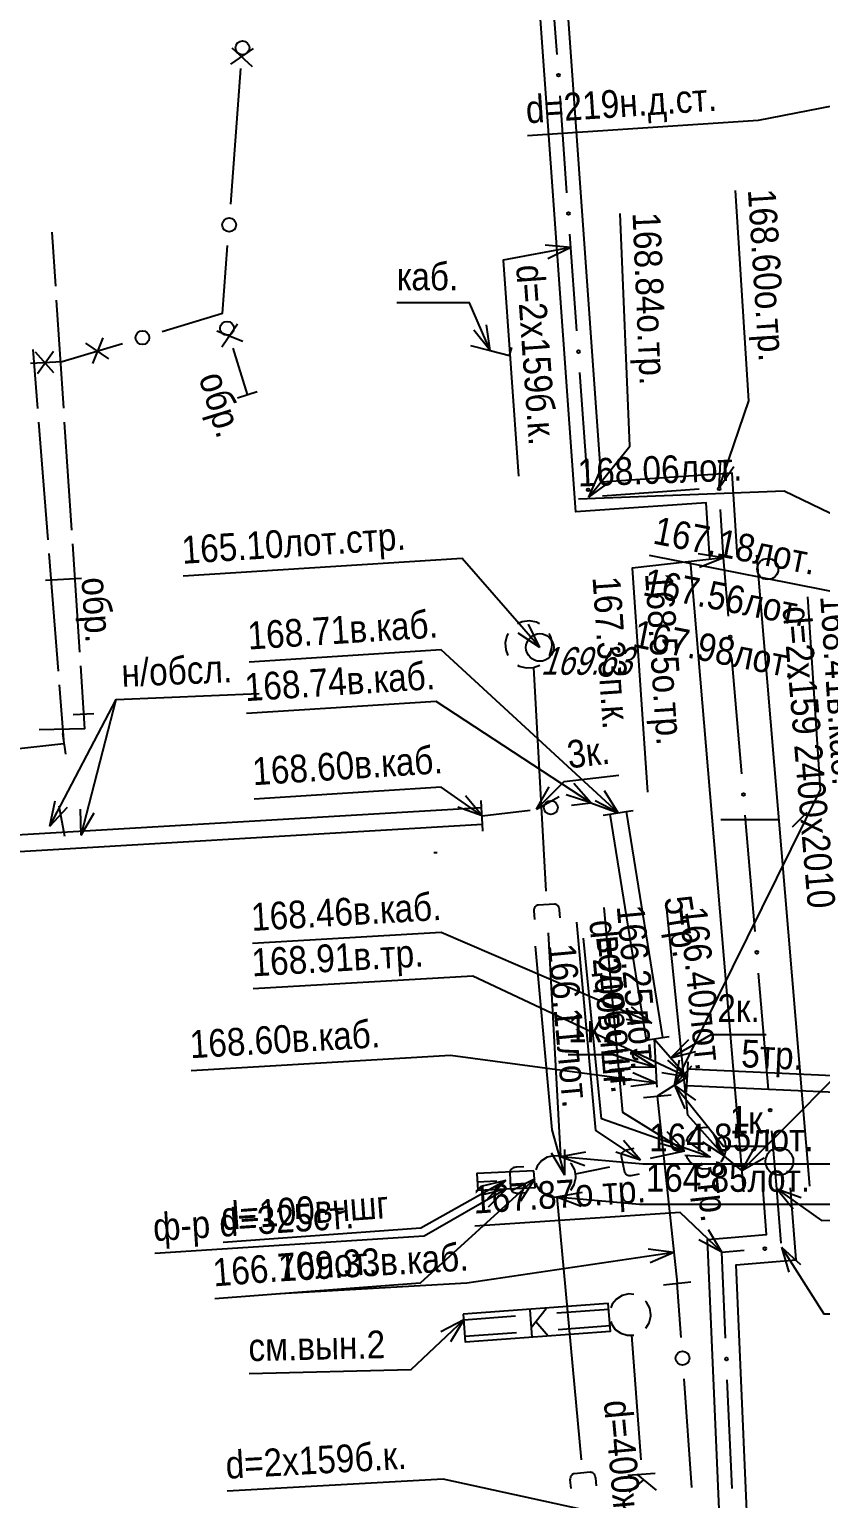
# Model space of a CAD drawing. Header units: metres. Extents: x -3947 to -3704, y 4976 to 6609.
# Drawn here: x -3883.8 to -3855.3, y 5793.7 to 5846.7 of the extents above; entities that cross this region are included whole.
import ezdxf
from ezdxf.enums import TextEntityAlignment as Align

# ---------------------------------------------------------------- set-up
doc = ezdxf.new("R2010")
doc.units = ezdxf.units.M
doc.header["$MEASUREMENT"] = 0
for name, color, linetype, lineweight in [('Водосток', 7, 'Continuous', 25), ('Газопровод', 7, 'Continuous', 25), ('Кабели', 7, 'Continuous', 25), ('Кабель связи', 7, 'Continuous', 25), ('Кабель электрический', 7, 'Continuous', 25), ('Канализация самотёчная', 7, 'Continuous', 25), ('Подземные коммуникации', 7, 'Continuous', 25), ('Теплосеть', 7, 'Continuous', 25)]:
    doc.layers.add(name, color=color, linetype=linetype, lineweight=lineweight)
doc.styles.add('Style-RUSSIAN_1251', font='RUSSIAN_1251.shx')
doc.styles.add('Style-RUSSIAN_1251 I 0.00000', font='RUSSIAN_1251.shx')
doc.styles.add('Style-RUSSIAN_1251 I 0.32289', font='RUSSIAN_1251.shx', dxfattribs={"oblique": 18.5})
doc.linetypes.add('Stok', pattern='A,-1.75,[108,dgnlstyle-500_multi_und.shx,S=0.007373,R=0,X=0,Y=0],-1.75', length=3.5)

msp = doc.modelspace()

# ---------------------------------------------------------------- linework, layer by layer
at = {"layer": 'Водосток', "linetype": 'Continuous'}
for p, q in [((-3865.405, 5824.397), (-3866.185, 5824.91)), ((-3865.405, 5824.397), (-3865.809, 5825.239)), ((-3865.639, 5823.672), (-3865.191, 5815.598)), ((-3865.108, 5814.1), (-3864.66, 5806.026)), ((-3860.172, 5806.229), (-3860.806, 5806.915)), ((-3858.737, 5806.034), (-3859.148, 5806.873)), ((-3864.66, 5806.026), (-3863.742, 5806.196)), ((-3864.508, 5805.346), (-3864.506, 5806.28)), ((-3861.776, 5805.889), (-3862.662, 5806.183)), ((-3861.776, 5805.889), (-3862.384, 5806.598)), ((-3861.412, 5805.966), (-3860.172, 5806.229)), ((-3860.172, 5806.229), (-3861.069, 5806.49)), ((-3859.24, 5806.001), (-3860.006, 5806.535)), ((-3858.737, 5806.034), (-3859.522, 5806.541)), ((-3858.115, 5805.521), (-3857.655, 5806.334)), ((-3864.508, 5805.346), (-3864.988, 5806.148)), ((-3864.66, 5806.026), (-3863.786, 5805.698)), ((-3864.12, 5805.393), (-3862.88, 5805.656)), ((-3859.24, 5806.001), (-3860.172, 5806.064)), ((-3858.115, 5805.521), (-3858.655, 5805.967)), ((-3858.115, 5805.521), (-3857.302, 5805.981)), ((-3867.651, 5805.11), (-3866.952, 5805.143)), ((-3866.631, 5805.158), (-3867.538, 5804.936)), ((-3866.631, 5805.158), (-3867.294, 5804.5)), ((-3865.599, 5805.206), (-3866.433, 5804.786)), ((-3865.599, 5805.206), (-3866.097, 5804.416)), ((-3866.61, 5804.858), (-3867.515, 5804.626)), ((-3866.61, 5804.858), (-3867.266, 5804.193)), ((-3864.788, 5804.564), (-3863.869, 5804.733)), ((-3864.788, 5804.564), (-3863.913, 5804.235)), ((-3864.788, 5804.564), (-3863.913, 5795.078))]:
    msp.add_line(p, q, dxfattribs=at)
at = {"layer": 'Водосток', "linetype": 'Continuous', "flags": 128}
for points in [[(-3847.724, 5825.764), (-3856.583, 5830.033), (-3864.005, 5829.753)], [(-3865.405, 5824.397), (-3868.213, 5827.611), (-3878.273, 5826.965)], [(-3848.274, 5823.777), (-3854.145, 5826.278), (-3861.447, 5827.713)], [(-3865.414, 5825.246), (-3865.524, 5825.306), (-3865.779, 5825.354), (-3866.037, 5825.324), (-3866.206, 5825.247)], [(-3866.551, 5824.9), (-3866.599, 5824.819), (-3866.657, 5824.565), (-3866.635, 5824.306), (-3866.554, 5824.107)], [(-3864.959, 5824.505), (-3864.999, 5824.762), (-3865.068, 5824.901)], [(-3865.063, 5824.108), (-3865.043, 5824.136), (-3864.967, 5824.385), (-3864.959, 5824.505)], [(-3866.205, 5823.761), (-3866.15, 5823.727), (-3865.899, 5823.66), (-3865.639, 5823.672), (-3865.409, 5823.757)], [(-3858.115, 5805.521), (-3853.115, 5810.521), (-3853.849, 5818.014)], [(-3864.676, 5814.636), (-3864.691, 5814.913), (-3864.696, 5814.952), (-3864.704, 5814.981), (-3864.718, 5815.022), (-3864.738, 5815.057), (-3864.761, 5815.084), (-3864.792, 5815.107), (-3864.825, 5815.126), (-3864.853, 5815.131), (-3864.881, 5815.134), (-3865.465, 5815.102), (-3865.49, 5815.096), (-3865.51, 5815.088), (-3865.534, 5815.073), (-3865.552, 5815.056), (-3865.573, 5815.032), (-3865.592, 5815.005), (-3865.604, 5814.973), (-3865.618, 5814.926), (-3865.62, 5814.889), (-3865.603, 5814.58)], [(-3860.172, 5806.229), (-3862.406, 5807.611), (-3863.082, 5815.014)], [(-3858.737, 5806.034), (-3860.058, 5807.519), (-3860.821, 5814.95)], [(-3861.776, 5805.889), (-3863.384, 5806.968), (-3864.07, 5814.483)], [(-3864.508, 5805.346), (-3864.96, 5806.991), (-3865.565, 5813.618)], [(-3859.24, 5806.001), (-3863.175, 5807.384), (-3863.823, 5813.907)], [(-3859.288, 5807.055), (-3859.476, 5807.073), (-3859.714, 5807.018), (-3859.921, 5806.89), (-3860.077, 5806.701), (-3860.127, 5806.568)], [(-3858.678, 5806.325), (-3858.718, 5806.566), (-3858.833, 5806.781), (-3858.865, 5806.811)], [(-3862.007, 5806.312), (-3862.279, 5806.254), (-3862.317, 5806.244), (-3862.344, 5806.231), (-3862.382, 5806.211), (-3862.414, 5806.186), (-3862.437, 5806.16), (-3862.456, 5806.125), (-3862.469, 5806.09), (-3862.47, 5806.061), (-3862.469, 5806.033), (-3862.348, 5805.461), (-3862.338, 5805.437), (-3862.327, 5805.419), (-3862.308, 5805.397), (-3862.289, 5805.382), (-3862.262, 5805.365), (-3862.233, 5805.35), (-3862.198, 5805.343), (-3862.15, 5805.337), (-3862.113, 5805.34), (-3861.81, 5805.404)], [(-3858.861, 5805.836), (-3858.737, 5806.034), (-3858.68, 5806.272), (-3858.678, 5806.325)], [(-3864.715, 5806.032), (-3864.903, 5806.05), (-3865.141, 5805.995), (-3865.348, 5805.867), (-3865.504, 5805.678), (-3865.554, 5805.545)], [(-3864.66, 5806.026), (-3861.684, 5805.763), (-3854.164, 5805.763)], [(-3864.105, 5805.302), (-3864.12, 5805.393), (-3864.145, 5805.543), (-3864.26, 5805.758), (-3864.292, 5805.788)], [(-3860.127, 5806.081), (-3860.102, 5805.995), (-3859.96, 5805.796), (-3859.762, 5805.654), (-3859.529, 5805.582), (-3859.287, 5805.589)], [(-3865.599, 5805.206), (-3869.724, 5801.455), (-3877.136, 5800.885)], [(-3866.631, 5805.158), (-3869.698, 5803.439), (-3876.835, 5802.916)], [(-3865.619, 5805.506), (-3867.681, 5805.408), (-3867.639, 5804.81), (-3865.578, 5804.907), (-3865.619, 5805.506)], [(-3865.985, 5805.65), (-3866.263, 5805.637), (-3866.302, 5805.633), (-3866.331, 5805.624), (-3866.372, 5805.611), (-3866.407, 5805.591), (-3866.434, 5805.569), (-3866.458, 5805.538), (-3866.477, 5805.505), (-3866.483, 5805.477), (-3866.486, 5805.449), (-3866.458, 5804.865), (-3866.453, 5804.84), (-3866.445, 5804.82), (-3866.43, 5804.795), (-3866.413, 5804.778), (-3866.389, 5804.756), (-3866.363, 5804.736), (-3866.33, 5804.724), (-3866.283, 5804.71), (-3866.246, 5804.707), (-3865.937, 5804.722)], [(-3864.288, 5804.813), (-3864.164, 5805.011), (-3864.107, 5805.249), (-3864.105, 5805.302)], [(-3866.61, 5804.858), (-3869.576, 5803.152), (-3879.304, 5802.519)], [(-3865.554, 5805.058), (-3865.529, 5804.972), (-3865.387, 5804.773), (-3865.189, 5804.631), (-3864.956, 5804.559), (-3864.788, 5804.564), (-3864.714, 5804.566)], [(-3864.788, 5804.564), (-3861.811, 5804.3), (-3854.292, 5804.3)], [(-3863.363, 5794.135), (-3863.388, 5794.411), (-3863.394, 5794.45), (-3863.404, 5794.479), (-3863.419, 5794.519), (-3863.44, 5794.554), (-3863.463, 5794.58), (-3863.496, 5794.602), (-3863.529, 5794.62), (-3863.557, 5794.624), (-3863.585, 5794.626), (-3864.168, 5794.572), (-3864.192, 5794.565), (-3864.212, 5794.557), (-3864.236, 5794.541), (-3864.253, 5794.523), (-3864.274, 5794.498), (-3864.292, 5794.471), (-3864.303, 5794.438), (-3864.315, 5794.391), (-3864.316, 5794.354), (-3864.287, 5794.045)]]:
    msp.add_lwpolyline(points, dxfattribs=at)
at = {"layer": 'Водосток', "linetype": 'Stok', "flags": 128}
msp.add_lwpolyline([(-3858.115, 5805.521), (-3858.737, 5806.034)], dxfattribs=at)
at = {"layer": 'Водосток', "linetype": 'Continuous'}
msp.add_arc((-3865.405, 5824.397), 0.5, 0, 360, dxfattribs=at)
at = {"layer": 'Газопровод', "linetype": 'Continuous', "flags": 128}
msp.add_lwpolyline([(-3847.57, 5845.353), (-3857.525, 5843.42), (-3865.848, 5842.863)], dxfattribs=at)
at = {"layer": 'Кабели', "linetype": 'Continuous'}
for p, q in [((-3876.559, 5845.447), (-3875.735, 5846.014)), ((-3876.516, 5846.045), (-3875.782, 5845.366)), ((-3876.563, 5840.396), (-3876.195, 5845.294)), ((-3876.86, 5836.452), (-3876.676, 5838.901)), ((-3876.86, 5836.452), (-3879.032, 5835.795)), ((-3876.882, 5835.248), (-3876.321, 5836.077)), ((-3867.203, 5835.115), (-3867.327, 5836.041)), ((-3880.468, 5835.361), (-3882.64, 5834.704)), ((-3880.961, 5834.821), (-3881.788, 5835.385)), ((-3881.535, 5834.645), (-3881.166, 5835.575)), ((-3877.06, 5835.821), (-3876.129, 5835.456)), ((-3867.203, 5835.115), (-3867.787, 5835.845)), ((-3882.942, 5834.314), (-3883.609, 5835.06)), ((-3883.541, 5834.282), (-3882.96, 5835.095)), ((-3875.962, 5833.525), (-3876.475, 5835.198)), ((-3882.64, 5834.704), (-3883.785, 5834.646)), ((-3876.319, 5833.409), (-3875.606, 5833.64)), ((-3863.56, 5818.79), (-3864.176, 5819.492)), ((-3867.49, 5818.32), (-3868.083, 5819.042)), ((-3865.525, 5818.555), (-3865.065, 5819.368)), ((-3865.525, 5818.555), (-3864.712, 5819.015)), ((-3863.56, 5818.79), (-3864.45, 5819.074)), ((-3862.58, 5818.43), (-3863.072, 5819.224)), ((-3867.49, 5818.32), (-3868.37, 5818.632)), ((-3867.508, 5818.62), (-3867.523, 5818.869)), ((-3867.472, 5818.021), (-3867.508, 5818.619)), ((-3867.49, 5818.32), (-3865.751, 5818.528)), ((-3862.58, 5818.43), (-3863.411, 5818.856)), ((-3863.123, 5818.343), (-3862.876, 5818.383)), ((-3862.876, 5818.383), (-3862.284, 5818.477)), ((-3862.284, 5818.478), (-3862.037, 5818.517)), ((-3867.458, 5817.771), (-3867.473, 5818.021)), ((-3869.232, 5816.991), (-3869.11, 5817)), ((-3861.366, 5810.839), (-3862.291, 5810.965)), ((-3861.366, 5810.839), (-3862.093, 5811.424)), ((-3861.818, 5810.183), (-3861.571, 5810.222)), ((-3861.571, 5810.222), (-3860.978, 5810.317)), ((-3861.275, 5810.27), (-3860.129, 5808.947)), ((-3860.978, 5810.317), (-3860.731, 5810.357)), ((-3860.678, 5809.58), (-3860.027, 5810.251)), ((-3861.221, 5809.237), (-3862.014, 5809.73)), ((-3860.08, 5808.891), (-3860.788, 5809.5)), ((-3860.678, 5809.58), (-3859.775, 5809.819)), ((-3860.541, 5808.6), (-3860.366, 5809.517)), ((-3860.067, 5809.19), (-3860.055, 5809.44)), ((-3861.221, 5809.237), (-3862.155, 5809.25)), ((-3861.192, 5808.677), (-3862.051, 5809.044)), ((-3860.08, 5808.891), (-3861.001, 5809.048)), ((-3860.541, 5808.6), (-3859.918, 5809.296)), ((-3860.094, 5808.591), (-3860.067, 5809.19)), ((-3861.192, 5808.677), (-3862.117, 5808.548)), ((-3860.541, 5808.6), (-3860.174, 5807.741)), ((-3860.541, 5808.6), (-3859.783, 5808.053)), ((-3860.106, 5808.341), (-3860.095, 5808.591)), ((-3861.664, 5808.151), (-3860.67, 5808.256)), ((-3860.568, 5802.56), (-3861.495, 5802.676)), ((-3860.568, 5802.56), (-3861.422, 5802.182)), ((-3860.947, 5801.397), (-3859.953, 5801.503)), ((-3860.308, 5799.493), (-3860.45, 5801.45)), ((-3859.914, 5794.083), (-3860.199, 5797.997))]:
    msp.add_line(p, q, dxfattribs=at)
at = {"layer": 'Кабели', "linetype": 'Continuous', "flags": 128}
for points in [[(-3867.203, 5835.115), (-3867.94, 5836.84), (-3870.57, 5836.84)], [(-3867.911, 5835.292), (-3867.203, 5835.115), (-3866.496, 5834.938), (-3866.419, 5835.22)], [(-3860.541, 5808.6), (-3855.275, 5819.257), (-3855.735, 5826.22)], [(-3862.58, 5818.43), (-3868.966, 5824.316), (-3875.894, 5823.871)], [(-3863.56, 5818.79), (-3869.145, 5822.448), (-3875.996, 5822.008)], [(-3865.525, 5818.555), (-3864.525, 5819.555), (-3862.555, 5819.791)], [(-3867.49, 5818.32), (-3868.967, 5819.356), (-3875.718, 5818.923)], [(-3886.552, 5817.5), (-3867.508, 5818.619)], [(-3864.262, 5818.706), (-3863.56, 5818.79), (-3862.58, 5818.43)], [(-3862.876, 5818.383), (-3861.571, 5810.222)], [(-3862.284, 5818.477), (-3860.978, 5810.317)], [(-3886.65, 5816.894), (-3867.472, 5818.021)], [(-3861.366, 5810.839), (-3868.97, 5814.113), (-3875.773, 5813.716)], [(-3860.08, 5808.891), (-3867.826, 5812.538), (-3875.755, 5812.075)], [(-3860.678, 5809.58), (-3859.223, 5810.432), (-3857.239, 5810.432)], [(-3861.275, 5810.27), (-3861.192, 5808.677), (-3861.184, 5808.522)], [(-3861.192, 5808.677), (-3868.624, 5809.667), (-3877.986, 5809.12)], [(-3861.221, 5809.237), (-3862.788, 5809.696), (-3864.382, 5809.696)], [(-3860.08, 5808.891), (-3860.541, 5808.6), (-3861.167, 5808.203)], [(-3860.067, 5809.19), (-3853.521, 5808.887), (-3848.9, 5806.865)], [(-3860.541, 5808.6), (-3858.777, 5806.396), (-3857.183, 5806.396)], [(-3860.094, 5808.591), (-3853.659, 5808.293), (-3849.14, 5806.315)], [(-3861.167, 5808.203), (-3860.45, 5801.45)], [(-3860.568, 5802.56), (-3868.034, 5801.458), (-3874.795, 5801.063)]]:
    msp.add_lwpolyline(points, dxfattribs=at)
at = {"layer": 'Кабели', "linetype": 'Continuous'}
for centre in [(-3876.139, 5846.042), (-3876.62, 5839.649), (-3876.695, 5835.915), (-3879.75, 5835.578), (-3865.007, 5818.617), (-3860.253, 5798.745)]:
    msp.add_circle(centre, 0.25, dxfattribs=at)
at = {"layer": 'Кабель связи', "linetype": 'Continuous'}
for p, q in [((-3882.554, 5817.569), (-3882.751, 5818.666)), ((-3856.281, 5817.927), (-3855.751, 5818.458)), ((-3858.874, 5818.192), (-3856.766, 5818.192))]:
    msp.add_line(p, q, dxfattribs=at)
at = {"layer": 'Кабель электрический', "linetype": 'Continuous'}
for p, q in [((-3883.02, 5839.389), (-3882.891, 5837.437)), ((-3882.858, 5836.938), (-3882.601, 5833.034)), ((-3883.704, 5835.148), (-3883.537, 5833.026)), ((-3883.497, 5832.528), (-3883.162, 5828.284)), ((-3882.568, 5832.535), (-3882.311, 5828.631)), ((-3882.278, 5828.132), (-3882.021, 5824.228)), ((-3883.123, 5827.785), (-3882.787, 5823.541)), ((-3883.245, 5826.83), (-3881.951, 5826.901)), ((-3882.748, 5823.043), (-3882.58, 5820.921)), ((-3882.248, 5821.978), (-3881.499, 5822.018)), ((-3882.635, 5821.292), (-3882.525, 5820.55)), ((-3882.58, 5820.921), (-3884.319, 5820.728))]:
    msp.add_line(p, q, dxfattribs=at)
at = {"layer": 'Кабель электрический', "linetype": 'Continuous', "flags": 128}
msp.add_lwpolyline([(-3881.988, 5823.729), (-3881.838, 5821.455), (-3883.471, 5821.423)], dxfattribs=at)
at = {"layer": 'Канализация самотёчная', "linetype": 'Continuous'}
for p, q in [((-3865.77, 5800.494), (-3865.697, 5799.506)), ((-3865.723, 5799.858), (-3865.171, 5800.538)), ((-3864.786, 5800.381), (-3862.915, 5800.518)), ((-3868.153, 5800.134), (-3868.977, 5799.694)), ((-3868.153, 5800.134), (-3868.632, 5799.332)), ((-3868.153, 5800.134), (-3866.282, 5800.272)), ((-3865.548, 5800.073), (-3865.099, 5799.55)), ((-3864.745, 5799.783), (-3862.871, 5799.92)), ((-3868.115, 5799.536), (-3866.241, 5799.673)), ((-3862.095, 5799.576), (-3861.765, 5795.071)), ((-3861.244, 5794.58), (-3862.232, 5794.507)), ((-3861.88, 5794.533), (-3861.2, 5793.981)), ((-3861.664, 5794.358), (-3862.188, 5793.909))]:
    msp.add_line(p, q, dxfattribs=at)
at = {"layer": 'Канализация самотёчная', "linetype": 'Continuous', "flags": 128}
for points in [[(-3862.009, 5801.045), (-3862.197, 5801.063), (-3862.435, 5801.008), (-3862.642, 5800.88), (-3862.798, 5800.691), (-3862.848, 5800.558)], [(-3868.166, 5800.334), (-3868.102, 5799.336), (-3862.853, 5799.721), (-3862.933, 5800.718), (-3868.166, 5800.334)], [(-3861.399, 5800.315), (-3861.439, 5800.556), (-3861.554, 5800.771), (-3861.586, 5800.801)], [(-3868.153, 5800.134), (-3870.056, 5798.32), (-3875.901, 5798.186)], [(-3862.848, 5800.071), (-3862.823, 5799.985), (-3862.681, 5799.786), (-3862.483, 5799.644), (-3862.25, 5799.572), (-3862.095, 5799.576), (-3862.008, 5799.579)], [(-3861.582, 5799.826), (-3861.458, 5800.024), (-3861.401, 5800.262), (-3861.399, 5800.315)]]:
    msp.add_lwpolyline(points, dxfattribs=at)
at = {"layer": 'Подземные коммуникации', "linetype": 'Continuous'}
for p, q in [((-3883.092, 5817.952), (-3882.894, 5818.865)), ((-3883.092, 5817.952), (-3882.452, 5818.632)), ((-3881.964, 5817.622), (-3881.979, 5818.556)), ((-3881.964, 5817.622), (-3881.496, 5818.43))]:
    msp.add_line(p, q, dxfattribs=at)
at = {"layer": 'Подземные коммуникации', "linetype": 'Continuous', "flags": 128}
for points in [[(-3883.092, 5817.952), (-3880.692, 5822.515), (-3875.536, 5822.736)], [(-3881.964, 5817.622), (-3880.692, 5822.515), (-3875.536, 5822.736)]]:
    msp.add_lwpolyline(points, dxfattribs=at)
at = {"layer": 'Теплосеть', "linetype": 'Continuous'}
for p, q in [((-3864.426, 5840.811), (-3864.676, 5844.305)), ((-3864.068, 5835.821), (-3864.318, 5839.315)), ((-3864.284, 5838.834), (-3865.215, 5838.913)), ((-3864.284, 5838.834), (-3865.122, 5838.421)), ((-3863.71, 5830.832), (-3863.961, 5834.325)), ((-3863.638, 5829.828), (-3863.268, 5830.686)), ((-3858.933, 5830.155), (-3858.879, 5831.088)), ((-3858.933, 5830.155), (-3858.406, 5830.926)), ((-3863.638, 5829.828), (-3862.879, 5830.372)), ((-3859.651, 5830.105), (-3863.145, 5829.862)), ((-3858.773, 5827.629), (-3858.884, 5829.377)), ((-3858.773, 5827.629), (-3859.695, 5827.777)), ((-3858.773, 5827.629), (-3859.639, 5827.28)), ((-3858.596, 5825.529), (-3858.773, 5827.629)), ((-3858.115, 5819.836), (-3858.47, 5824.035)), ((-3857.634, 5814.142), (-3857.989, 5818.341)), ((-3857.153, 5808.448), (-3857.508, 5812.647)), ((-3856.85, 5804.854), (-3857.027, 5806.954)), ((-3856.85, 5804.854), (-3856.258, 5804.131)), ((-3856.85, 5804.854), (-3855.97, 5804.54)), ((-3856.697, 5802.899), (-3856.85, 5804.854)), ((-3858.838, 5802.573), (-3859.661, 5803.015)), ((-3858.838, 5802.573), (-3859.315, 5803.376)), ((-3856.685, 5802.748), (-3856.413, 5801.854)), ((-3856.685, 5802.748), (-3855.991, 5802.122)), ((-3858.467, 5794.047), (-3858.638, 5797.966))]:
    msp.add_line(p, q, dxfattribs=at)
at = {"layer": 'Теплосеть', "linetype": 'Continuous', "flags": 128}
for points in [[(-3858.274, 5827.661), (-3858.466, 5830.689), (-3863.175, 5830.361), (-3864.398, 5847.41), (-3861.708, 5847.789), (-3861.831, 5850.225)], [(-3859.272, 5827.597), (-3859.4, 5829.621), (-3864.101, 5829.295), (-3865.462, 5848.27), (-3862.752, 5848.651), (-3862.829, 5850.175)], [(-3864.784, 5845.801), (-3864.93, 5847.84), (-3863.486, 5848.043)], [(-3858.933, 5830.155), (-3857.858, 5833.304), (-3858.347, 5840.887)], [(-3863.638, 5829.828), (-3862.157, 5831.668), (-3862.509, 5840.064)], [(-3864.284, 5838.834), (-3866.728, 5838.372), (-3866.169, 5830.583)], [(-3858.773, 5827.629), (-3862.074, 5827.258), (-3861.52, 5819.178)], [(-3858.046, 5804.753), (-3859.969, 5827.528)], [(-3855.654, 5804.955), (-3857.577, 5827.73)], [(-3857.823, 5766.402), (-3854.011, 5766.759), (-3854.603, 5781.183), (-3858.403, 5781.06), (-3859.358, 5803.032), (-3857.222, 5803.206), (-3857.348, 5804.815)], [(-3857.729, 5765.406), (-3852.973, 5765.851), (-3853.645, 5782.215), (-3857.447, 5782.092), (-3858.318, 5802.114), (-3856.148, 5802.29), (-3856.352, 5804.893)], [(-3856.85, 5804.854), (-3855.233, 5803.715), (-3847.678, 5803.76)], [(-3858.838, 5802.573), (-3860.334, 5804.007), (-3867.752, 5803.511)], [(-3858.703, 5799.465), (-3858.838, 5802.573), (-3858.029, 5802.639)], [(-3856.685, 5802.748), (-3855.159, 5800.345), (-3847.295, 5800.345)], [(-3858.382, 5792.075), (-3868.896, 5794.373), (-3876.693, 5793.942)]]:
    msp.add_lwpolyline(points, dxfattribs=at)
at = {"layer": 'Теплосеть', "linetype": 'Continuous'}
for centre in [(-3864.73, 5845.053), (-3864.372, 5840.063), (-3864.014, 5835.073), (-3863.656, 5830.084), (-3858.931, 5830.125), (-3858.533, 5824.782), (-3858.052, 5819.088), (-3857.571, 5813.395), (-3857.09, 5807.701), (-3857.282, 5802.699), (-3858.67, 5798.716)]:
    msp.add_circle(centre, 0.05, dxfattribs=at)
for centre, radius in [((-3857.18, 5827.23), 0.38), ((-3856.756, 5805.848), 0.5)]:
    msp.add_arc(centre, radius, 0, 360, dxfattribs=at)

# ---------------------------------------------------------------- texts
at = {"layer": 'Водосток', "linetype": 'Continuous', "style": 'Style-RUSSIAN_1251'}
for s, rotation, width, p in [('168.06лот.', 2.1619, 0.899998, (-3864.06, 5831.202)), ('167.18лот.', 348.8855, 0.899998, (-3861.168, 5829.136)), ('165.10лот.стр.', 3.6757, 0.9, (-3878.366, 5828.412)), ('167.56лот.', 348.8855, 0.899998, (-3861.534, 5827.271)), ('167.98лот.', 348.8855, 0.899998, (-3861.9, 5825.407)), ('166.25лот.', 275.2135, 0.9, (-3861.638, 5815.146)), ('166.40лот.', 275.8626, 0.9, (-3859.379, 5815.098)), ('d=200вчшг', 275.2135, 0.9, (-3862.626, 5814.615)), ('166.11лот.', 275.2135, 0.9, (-3864.121, 5813.75)), ('водобойн.', 275.6709, 0.9, (-3862.38, 5814.05)), ('d=100вчшг', 4.1975, 0.9, (-3876.941, 5804.362)), ('ф-р d=325ст.', 3.7232, 0.9, (-3879.398, 5803.966)), ('166.70лот.', 4.401, 0.9, (-3877.247, 5802.331))]:
    msp.add_text(s, height=1, rotation=rotation, dxfattribs=dict(at, width=width)).set_placement(p, align=Align.TOP_LEFT)
at = {"layer": 'Водосток', "linetype": 'Continuous', "style": 'Style-RUSSIAN_1251 I 0.32289', "oblique": 18.5, "width": 0.8}
msp.add_text('169.63', height=1, dxfattribs=at).set_placement((-3865.375, 5823.41))
at = {"layer": 'Водосток', "linetype": 'Continuous', "style": 'Style-RUSSIAN_1251', "width": 0.9}
for p in [(-3861.459, 5807.213), (-3861.586, 5805.75)]:
    msp.add_text('164.85лот.', height=1, dxfattribs=at).set_placement(p, align=Align.TOP_LEFT)
at = {"layer": 'Водосток', "linetype": 'Continuous', "style": 'Style-RUSSIAN_1251 I 0.00000', "width": 0.9}
msp.add_text('d=400ж.б.', height=1, rotation=275.213, dxfattribs=at).set_placement((-3863.1, 5797.192))
at = {"layer": 'Газопровод', "linetype": 'Continuous', "style": 'Style-RUSSIAN_1251', "width": 0.899998}
msp.add_text('d=219н.д.ст.', height=1, rotation=3.8268, dxfattribs=at).set_placement((-3865.945, 5844.31), align=Align.TOP_LEFT)
at = {"layer": 'Кабели', "linetype": 'Continuous', "style": 'Style-RUSSIAN_1251', "width": 0.9}
for s, p in [('каб.', (-3870.57, 5838.29)), ('2к.', (-3858.998, 5811.882)), ('1к.', (-3864.382, 5811.146)), ('1к.', (-3858.552, 5807.846))]:
    msp.add_text(s, height=1, dxfattribs=at).set_placement(p, align=Align.TOP_LEFT)
at = {"layer": 'Кабели', "linetype": 'Continuous', "style": 'Style-RUSSIAN_1251 I 0.00000', "width": 0.9}
for s, rotation, p in [('обр.', 287.0472, (-3877.727, 5834.149)), ('5тр.', 279.088, (-3860.927, 5815.35)), ('5тр.', 357.348, (-3858.152, 5809.25)), ('3тр.', 276.062, (-3859.809, 5805.827))]:
    msp.add_text(s, height=1, rotation=rotation, dxfattribs=at).set_placement(p)
at = {"layer": 'Кабели', "linetype": 'Continuous', "style": 'Style-RUSSIAN_1251', "width": 0.9}
for s, rotation, p in [('168.41в.каб.', 273.7835, (-3854.289, 5826.315)), ('168.71в.каб.', 3.6757, (-3875.987, 5825.318)), ('168.74в.каб.', 3.6757, (-3876.089, 5823.455)), ('3к.', 6.8198, (-3864.474, 5821.021)), ('168.60в.каб.', 3.6757, (-3875.814, 5820.42)), ('168.46в.каб.', 3.3445, (-3875.857, 5815.163)), ('168.91в.тр.', 3.3445, (-3875.84, 5813.522)), ('168.60в.каб.', 3.3445, (-3878.07, 5810.568)), ('169.33в.каб.', 3.3445, (-3874.879, 5802.511))]:
    msp.add_text(s, height=1, rotation=rotation, dxfattribs=at).set_placement(p, align=Align.TOP_LEFT)
at = {"layer": 'Кабель электрический', "linetype": 'Continuous', "style": 'Style-RUSSIAN_1251', "width": 0.9}
msp.add_text('обр.', height=1, rotation=273.7709, dxfattribs=at).set_placement((-3881.951, 5826.901))
at = {"layer": 'Канализация самотёчная', "linetype": 'Continuous', "style": 'Style-RUSSIAN_1251', "width": 0.9}
msp.add_text('см.вын.2', height=1, rotation=1.3176, dxfattribs=at).set_placement((-3875.935, 5799.635), align=Align.TOP_LEFT)
at = {"layer": 'Подземные коммуникации', "linetype": 'Continuous', "style": 'Style-RUSSIAN_1251', "width": 0.899998}
msp.add_text('н/обсл.', height=1, rotation=2.4485, dxfattribs=at).set_placement((-3880.529, 5823.974), align=Align.TOP_LEFT)
msp.add_text('н/обсл.', height=1, rotation=2.4485, dxfattribs=at).set_placement((-3880.529, 5823.974), align=Align.TOP_LEFT)
at = {"layer": 'Теплосеть', "linetype": 'Continuous', "style": 'Style-RUSSIAN_1251', "width": 0.9}
for s, rotation, p in [('168.60о.тр.', 273.6889, (-3856.9, 5840.981)), ('168.84о.тр.', 272.3994, (-3861.06, 5840.125)), ('d=2x159б.к.', 274.1028, (-3865.265, 5838.252)), ('167.33п.к.', 273.9196, (-3862.507, 5827.002)), ('168.55о.тр.', 273.9196, (-3860.612, 5827.132)), ('167.87о.тр.', 3.8296, (-3867.849, 5804.957)), ('d=2x159б.к.', 3.1668, (-3876.773, 5795.39))]:
    msp.add_text(s, height=1, rotation=rotation, dxfattribs=at).set_placement(p, align=Align.TOP_LEFT)
at = {"layer": 'Теплосеть', "linetype": 'Continuous', "style": 'Style-RUSSIAN_1251 I 0.00000', "width": 0.9}
msp.add_text('d=2x159 2400x2010', height=1, rotation=274.8263, dxfattribs=at).set_placement((-3856.646, 5825.846))

doc.saveas('drawing.dxf')
